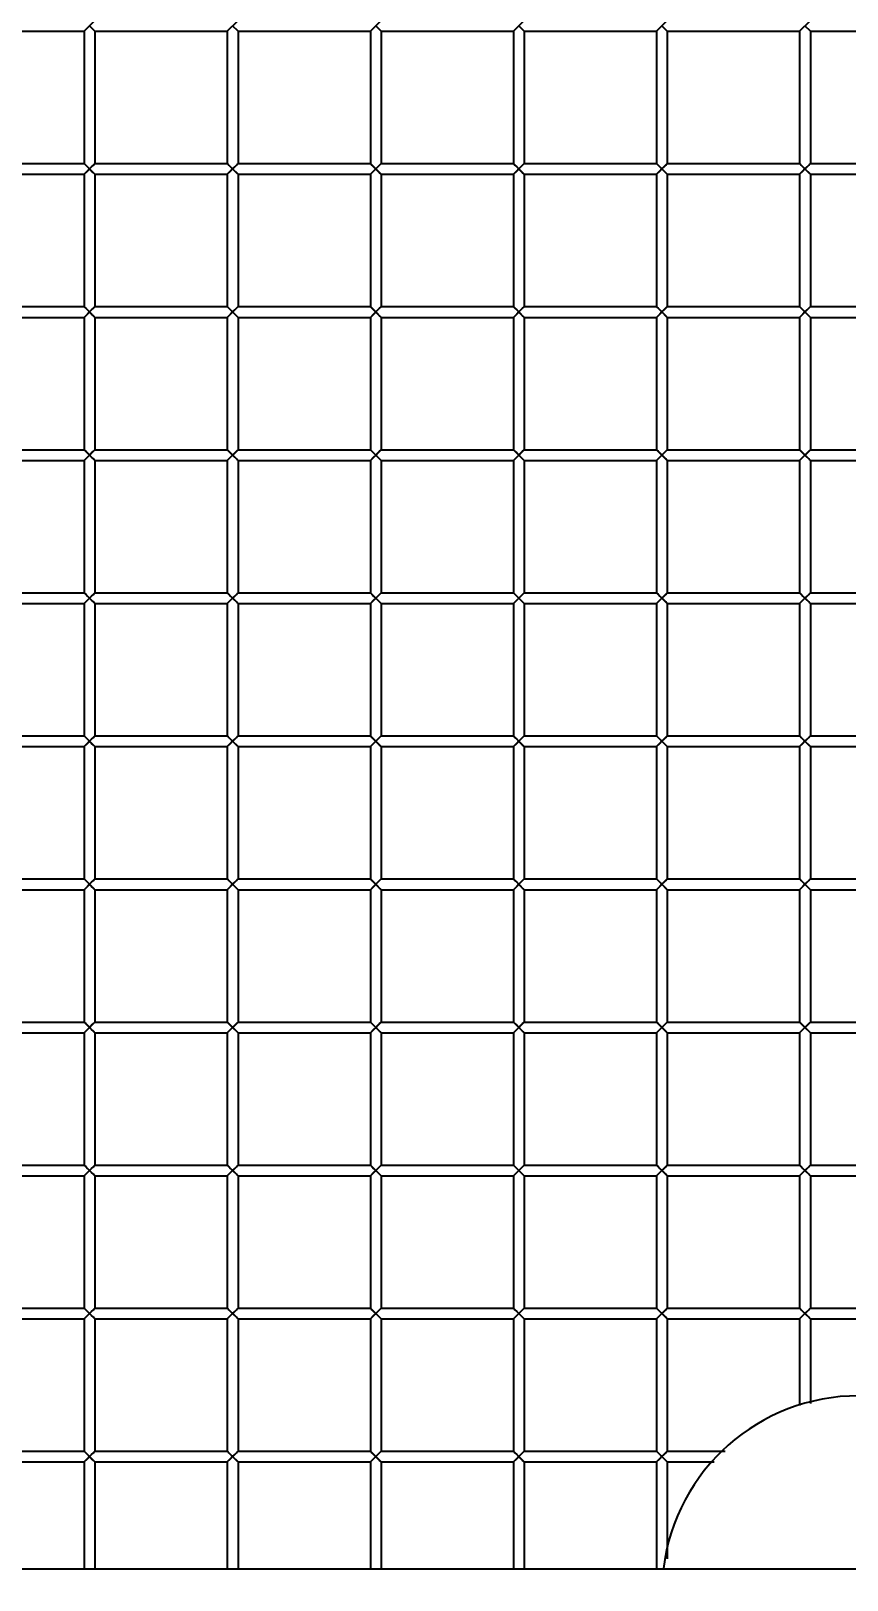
# Model space of a CAD drawing. Header units: millimetres. Extents: x 32496 to 166256, y 3504 to 23939.
# Drawn here: x 145431.8 to 145660, y 12488.8 to 12921.9 of the extents above; entities that cross this region are included whole.
import ezdxf

# ---------------------------------------------------------------- set-up
doc = ezdxf.new("R2010")
doc.units = ezdxf.units.MM
doc.layers.get('0').update_dxf_attribs({"lineweight": 35})
doc.layers.add('THICK', color=7, linetype='Continuous', lineweight=0)
doc.styles.add('TH_GBDIM', font='仿宋_GB2312.ttf', dxfattribs={"width": 0.8})
doc.dimstyles.new('TH_GBDIM', dxfattribs={"dimscale": 42, "dimtxt": 3, "dimasz": 3, "dimexe": 1.2, "dimexo": 0, "dimgap": 1, "dimtad": 1, "dimdec": 1, "dimdsep": 46, "dimtxsty": 'TH_GBDIM', "dimcen": 2.5, "dimdle": 252, "dimclrd": 4, "dimclre": 4, "dimclrt": 3, "dimadec": 0, "dimazin": 2, "dimtfac": 0.714286, "dimtdec": 1, "dimtmove": 0, "dimatfit": 3, "dimfxl": 1, "dimtolj": 1, "dimarcsym": 0})

# ---------------------------------------------------------------- blocks, each defined once
blk = doc.blocks.new('8-1250')
at = {"linetype": 'Continuous'}
for p, q in [((-3149.63, -33984.79), (-3146.63, -33981.79)), ((-3109.63, -33984.79), (-3106.63, -33981.79)), ((-3069.63, -33984.79), (-3066.63, -33981.79)), ((-3029.63, -33984.79), (-3026.63, -33981.79)), ((-2989.63, -33984.79), (-2986.63, -33981.79)), ((-2949.63, -33984.79), (-2946.63, -33981.79)), ((-3186.63, -33984.79), (-3149.63, -33984.79)), ((-3149.63, -33984.79), (-3149.63, -34021.79)), ((-3146.63, -33984.79), (-3148.13, -33983.29)), ((-3146.63, -33984.79), (-3146.63, -34021.79)), ((-3146.63, -33984.79), (-3109.63, -33984.79)), ((-3109.63, -33984.79), (-3109.63, -34021.79)), ((-3106.63, -33984.79), (-3108.13, -33983.29)), ((-3106.63, -33984.79), (-3106.63, -34021.79)), ((-3106.63, -33984.79), (-3069.63, -33984.79)), ((-3069.63, -33984.79), (-3069.63, -34021.79)), ((-3066.63, -33984.79), (-3068.13, -33983.29)), ((-3066.63, -33984.79), (-3066.63, -34021.79)), ((-3066.63, -33984.79), (-3029.63, -33984.79)), ((-3029.63, -33984.79), (-3029.63, -34021.79)), ((-3026.63, -33984.79), (-3028.13, -33983.29)), ((-3026.63, -33984.79), (-3026.63, -34021.79)), ((-3026.63, -33984.79), (-2989.63, -33984.79)), ((-2989.63, -33984.79), (-2989.63, -34021.79)), ((-2986.63, -33984.79), (-2988.13, -33983.29)), ((-2986.63, -33984.79), (-2986.63, -34021.79)), ((-2986.63, -33984.79), (-2949.63, -33984.79)), ((-2949.63, -33984.79), (-2949.63, -34021.79)), ((-2946.63, -33984.79), (-2948.13, -33983.29)), ((-2946.63, -33984.79), (-2946.63, -34021.79)), ((-2946.63, -33984.79), (-2909.63, -33984.79)), ((-3186.63, -34021.79), (-3149.63, -34021.79)), ((-3186.63, -34024.79), (-3149.63, -34024.79)), ((-3149.63, -34021.79), (-3148.13, -34023.29)), ((-3149.63, -34024.79), (-3146.63, -34021.79)), ((-3149.63, -34024.79), (-3149.63, -34061.79)), ((-3146.63, -34024.79), (-3148.13, -34023.29)), ((-3146.63, -34021.79), (-3109.63, -34021.79)), ((-3146.63, -34024.79), (-3146.63, -34061.79)), ((-3146.63, -34024.79), (-3109.63, -34024.79)), ((-3109.63, -34021.79), (-3108.13, -34023.29)), ((-3109.63, -34024.79), (-3106.63, -34021.79)), ((-3109.63, -34024.79), (-3109.63, -34061.79)), ((-3106.63, -34024.79), (-3108.13, -34023.29)), ((-3106.63, -34021.79), (-3069.63, -34021.79)), ((-3106.63, -34024.79), (-3106.63, -34061.79)), ((-3106.63, -34024.79), (-3069.63, -34024.79)), ((-3069.63, -34021.79), (-3068.13, -34023.29)), ((-3069.63, -34024.79), (-3066.63, -34021.79)), ((-3069.63, -34024.79), (-3069.63, -34061.79)), ((-3066.63, -34024.79), (-3068.13, -34023.29)), ((-3066.63, -34021.79), (-3029.63, -34021.79)), ((-3066.63, -34024.79), (-3066.63, -34061.79)), ((-3066.63, -34024.79), (-3029.63, -34024.79)), ((-3029.63, -34021.79), (-3028.13, -34023.29)), ((-3029.63, -34024.79), (-3026.63, -34021.79)), ((-3029.63, -34024.79), (-3029.63, -34061.79)), ((-3026.63, -34024.79), (-3028.13, -34023.29)), ((-3026.63, -34021.79), (-2989.63, -34021.79)), ((-3026.63, -34024.79), (-3026.63, -34061.79)), ((-3026.63, -34024.79), (-2989.63, -34024.79)), ((-2989.63, -34021.79), (-2988.13, -34023.29)), ((-2989.63, -34024.79), (-2986.63, -34021.79)), ((-2989.63, -34024.79), (-2989.63, -34061.79)), ((-2986.63, -34024.79), (-2988.13, -34023.29)), ((-2986.63, -34021.79), (-2949.63, -34021.79)), ((-2986.63, -34024.79), (-2986.63, -34061.79)), ((-2986.63, -34024.79), (-2949.63, -34024.79)), ((-2949.63, -34021.79), (-2948.13, -34023.29)), ((-2949.63, -34024.79), (-2946.63, -34021.79)), ((-2949.63, -34024.79), (-2949.63, -34061.79)), ((-2946.63, -34024.79), (-2948.13, -34023.29)), ((-2946.63, -34021.79), (-2909.63, -34021.79)), ((-2946.63, -34024.79), (-2946.63, -34061.79)), ((-2946.63, -34024.79), (-2909.63, -34024.79)), ((-3186.63, -34061.79), (-3149.63, -34061.79)), ((-3149.63, -34061.79), (-3148.13, -34063.29)), ((-3149.63, -34064.79), (-3146.63, -34061.79)), ((-3146.63, -34064.79), (-3148.13, -34063.29)), ((-3146.63, -34061.79), (-3109.63, -34061.79)), ((-3109.63, -34061.79), (-3108.13, -34063.29)), ((-3109.63, -34064.79), (-3106.63, -34061.79)), ((-3106.63, -34064.79), (-3108.13, -34063.29)), ((-3106.63, -34061.79), (-3069.63, -34061.79)), ((-3069.63, -34061.79), (-3068.13, -34063.29)), ((-3069.63, -34064.79), (-3066.63, -34061.79)), ((-3066.63, -34064.79), (-3068.13, -34063.29)), ((-3066.63, -34061.79), (-3029.63, -34061.79)), ((-3029.63, -34061.79), (-3028.13, -34063.29)), ((-3029.63, -34064.79), (-3026.63, -34061.79)), ((-3026.63, -34064.79), (-3028.13, -34063.29)), ((-3026.63, -34061.79), (-2989.63, -34061.79)), ((-2989.63, -34061.79), (-2988.13, -34063.29)), ((-2989.63, -34064.79), (-2986.63, -34061.79)), ((-2986.63, -34064.79), (-2988.13, -34063.29)), ((-2986.63, -34061.79), (-2949.63, -34061.79)), ((-2949.63, -34061.79), (-2948.13, -34063.29)), ((-2949.63, -34064.79), (-2946.63, -34061.79)), ((-2946.63, -34064.79), (-2948.13, -34063.29)), ((-2946.63, -34061.79), (-2909.63, -34061.79)), ((-3186.63, -34064.79), (-3149.63, -34064.79)), ((-3149.63, -34064.79), (-3149.63, -34101.79)), ((-3146.63, -34064.79), (-3146.63, -34101.79)), ((-3146.63, -34064.79), (-3109.63, -34064.79)), ((-3109.63, -34064.79), (-3109.63, -34101.79)), ((-3106.63, -34064.79), (-3106.63, -34101.79)), ((-3106.63, -34064.79), (-3069.63, -34064.79)), ((-3069.63, -34064.79), (-3069.63, -34101.79)), ((-3066.63, -34064.79), (-3066.63, -34101.79)), ((-3066.63, -34064.79), (-3029.63, -34064.79)), ((-3029.63, -34064.79), (-3029.63, -34101.79)), ((-3026.63, -34064.79), (-3026.63, -34101.79)), ((-3026.63, -34064.79), (-2989.63, -34064.79)), ((-2989.63, -34064.79), (-2989.63, -34101.79)), ((-2986.63, -34064.79), (-2986.63, -34101.79)), ((-2986.63, -34064.79), (-2949.63, -34064.79)), ((-2949.63, -34064.79), (-2949.63, -34101.79)), ((-2946.63, -34064.79), (-2946.63, -34101.79)), ((-2946.63, -34064.79), (-2909.63, -34064.79)), ((-3186.63, -34101.79), (-3149.63, -34101.79)), ((-3149.63, -34101.79), (-3148.13, -34103.29)), ((-3149.63, -34104.79), (-3146.63, -34101.79)), ((-3146.63, -34104.79), (-3148.13, -34103.29)), ((-3146.63, -34101.79), (-3109.63, -34101.79)), ((-3109.63, -34101.79), (-3108.13, -34103.29)), ((-3109.63, -34104.79), (-3106.63, -34101.79)), ((-3106.63, -34104.79), (-3108.13, -34103.29)), ((-3106.63, -34101.79), (-3069.63, -34101.79)), ((-3069.63, -34101.79), (-3068.13, -34103.29)), ((-3069.63, -34104.79), (-3066.63, -34101.79)), ((-3066.63, -34104.79), (-3068.13, -34103.29)), ((-3066.63, -34101.79), (-3029.63, -34101.79)), ((-3029.63, -34101.79), (-3028.13, -34103.29)), ((-3029.63, -34104.79), (-3026.63, -34101.79)), ((-3026.63, -34104.79), (-3028.13, -34103.29)), ((-3026.63, -34101.79), (-2989.63, -34101.79)), ((-2989.63, -34101.79), (-2988.13, -34103.29)), ((-2989.63, -34104.79), (-2986.63, -34101.79)), ((-2986.63, -34104.79), (-2988.13, -34103.29)), ((-2986.63, -34101.79), (-2949.63, -34101.79)), ((-2949.63, -34101.79), (-2948.13, -34103.29)), ((-2949.63, -34104.79), (-2946.63, -34101.79)), ((-2946.63, -34104.79), (-2948.13, -34103.29)), ((-2946.63, -34101.79), (-2909.63, -34101.79)), ((-3186.63, -34104.79), (-3149.63, -34104.79)), ((-3149.63, -34104.79), (-3149.63, -34141.79)), ((-3146.63, -34104.79), (-3146.63, -34141.79)), ((-3146.63, -34104.79), (-3109.63, -34104.79)), ((-3109.63, -34104.79), (-3109.63, -34141.79)), ((-3106.63, -34104.79), (-3106.63, -34141.79)), ((-3106.63, -34104.79), (-3069.63, -34104.79)), ((-3069.63, -34104.79), (-3069.63, -34141.79)), ((-3066.63, -34104.79), (-3066.63, -34141.79)), ((-3066.63, -34104.79), (-3029.63, -34104.79)), ((-3029.63, -34104.79), (-3029.63, -34141.79)), ((-3026.63, -34104.79), (-3026.63, -34141.79)), ((-3026.63, -34104.79), (-2989.63, -34104.79)), ((-2989.63, -34104.79), (-2989.63, -34141.79)), ((-2986.63, -34104.79), (-2986.63, -34141.79)), ((-2986.63, -34104.79), (-2949.63, -34104.79)), ((-2949.63, -34104.79), (-2949.63, -34141.79)), ((-2946.63, -34104.79), (-2946.63, -34141.79)), ((-2946.63, -34104.79), (-2909.63, -34104.79)), ((-3186.63, -34141.79), (-3149.63, -34141.79)), ((-3149.63, -34141.79), (-3148.13, -34143.29)), ((-3149.63, -34144.79), (-3146.63, -34141.79)), ((-3146.63, -34141.79), (-3109.63, -34141.79)), ((-3109.63, -34141.79), (-3108.13, -34143.29)), ((-3109.63, -34144.79), (-3106.63, -34141.79)), ((-3106.63, -34141.79), (-3069.63, -34141.79)), ((-3069.63, -34141.79), (-3068.13, -34143.29)), ((-3069.63, -34144.79), (-3066.63, -34141.79)), ((-3066.63, -34141.79), (-3029.63, -34141.79)), ((-3029.63, -34141.79), (-3028.13, -34143.29)), ((-3029.63, -34144.79), (-3026.63, -34141.79)), ((-3026.63, -34141.79), (-2989.63, -34141.79)), ((-2989.63, -34141.79), (-2988.13, -34143.29)), ((-2989.63, -34144.79), (-2986.63, -34141.79)), ((-2986.63, -34141.79), (-2949.63, -34141.79)), ((-2949.63, -34141.79), (-2948.13, -34143.29)), ((-2949.63, -34144.79), (-2946.63, -34141.79)), ((-2946.63, -34141.79), (-2909.63, -34141.79)), ((-3186.63, -34144.79), (-3149.63, -34144.79)), ((-3149.63, -34144.79), (-3149.63, -34181.79)), ((-3146.63, -34144.79), (-3148.13, -34143.29)), ((-3146.63, -34144.79), (-3146.63, -34181.79)), ((-3146.63, -34144.79), (-3109.63, -34144.79)), ((-3109.63, -34144.79), (-3109.63, -34181.79)), ((-3106.63, -34144.79), (-3108.13, -34143.29)), ((-3106.63, -34144.79), (-3106.63, -34181.79)), ((-3106.63, -34144.79), (-3069.63, -34144.79)), ((-3069.63, -34144.79), (-3069.63, -34181.79)), ((-3066.63, -34144.79), (-3068.13, -34143.29)), ((-3066.63, -34144.79), (-3066.63, -34181.79)), ((-3066.63, -34144.79), (-3029.63, -34144.79)), ((-3029.63, -34144.79), (-3029.63, -34181.79)), ((-3026.63, -34144.79), (-3028.13, -34143.29)), ((-3026.63, -34144.79), (-3026.63, -34181.79)), ((-3026.63, -34144.79), (-2989.63, -34144.79)), ((-2989.63, -34144.79), (-2989.63, -34181.79)), ((-2986.63, -34144.79), (-2988.13, -34143.29)), ((-2986.63, -34144.79), (-2986.63, -34181.79)), ((-2986.63, -34144.79), (-2949.63, -34144.79)), ((-2949.63, -34144.79), (-2949.63, -34181.79)), ((-2946.63, -34144.79), (-2948.13, -34143.29)), ((-2946.63, -34144.79), (-2946.63, -34181.79)), ((-2946.63, -34144.79), (-2909.63, -34144.79)), ((-3186.63, -34181.79), (-3149.63, -34181.79)), ((-3186.63, -34184.79), (-3149.63, -34184.79)), ((-3149.63, -34181.79), (-3148.13, -34183.29)), ((-3149.63, -34184.79), (-3146.63, -34181.79)), ((-3149.63, -34184.79), (-3149.63, -34221.79)), ((-3146.63, -34184.79), (-3148.13, -34183.29)), ((-3146.63, -34181.79), (-3109.63, -34181.79)), ((-3146.63, -34184.79), (-3146.63, -34221.79)), ((-3146.63, -34184.79), (-3109.63, -34184.79)), ((-3109.63, -34181.79), (-3108.13, -34183.29)), ((-3109.63, -34184.79), (-3106.63, -34181.79)), ((-3109.63, -34184.79), (-3109.63, -34221.79)), ((-3106.63, -34184.79), (-3108.13, -34183.29)), ((-3106.63, -34181.79), (-3069.63, -34181.79)), ((-3106.63, -34184.79), (-3106.63, -34221.79)), ((-3106.63, -34184.79), (-3069.63, -34184.79)), ((-3069.63, -34181.79), (-3068.13, -34183.29)), ((-3069.63, -34184.79), (-3066.63, -34181.79)), ((-3069.63, -34184.79), (-3069.63, -34221.79)), ((-3066.63, -34184.79), (-3068.13, -34183.29)), ((-3066.63, -34181.79), (-3029.63, -34181.79)), ((-3066.63, -34184.79), (-3066.63, -34221.79)), ((-3066.63, -34184.79), (-3029.63, -34184.79)), ((-3029.63, -34181.79), (-3028.13, -34183.29)), ((-3029.63, -34184.79), (-3026.63, -34181.79)), ((-3029.63, -34184.79), (-3029.63, -34221.79)), ((-3026.63, -34184.79), (-3028.13, -34183.29)), ((-3026.63, -34181.79), (-2989.63, -34181.79)), ((-3026.63, -34184.79), (-3026.63, -34221.79)), ((-3026.63, -34184.79), (-2989.63, -34184.79)), ((-2989.63, -34181.79), (-2988.13, -34183.29)), ((-2989.63, -34184.79), (-2986.63, -34181.79)), ((-2989.63, -34184.79), (-2989.63, -34221.79)), ((-2986.63, -34184.79), (-2988.13, -34183.29)), ((-2986.63, -34181.79), (-2949.63, -34181.79)), ((-2986.63, -34184.79), (-2986.63, -34221.79)), ((-2986.63, -34184.79), (-2949.63, -34184.79)), ((-2949.63, -34181.79), (-2948.13, -34183.29)), ((-2949.63, -34184.79), (-2946.63, -34181.79)), ((-2949.63, -34184.79), (-2949.63, -34221.79)), ((-2946.63, -34184.79), (-2948.13, -34183.29)), ((-2946.63, -34181.79), (-2909.63, -34181.79)), ((-2946.63, -34184.79), (-2946.63, -34221.79)), ((-2946.63, -34184.79), (-2909.63, -34184.79)), ((-3186.63, -34221.79), (-3149.63, -34221.79)), ((-3149.63, -34221.79), (-3148.13, -34223.29)), ((-3149.63, -34224.79), (-3146.63, -34221.79)), ((-3146.63, -34224.79), (-3148.13, -34223.29)), ((-3146.63, -34221.79), (-3109.63, -34221.79)), ((-3109.63, -34221.79), (-3108.13, -34223.29)), ((-3109.63, -34224.79), (-3106.63, -34221.79)), ((-3106.63, -34224.79), (-3108.13, -34223.29)), ((-3106.63, -34221.79), (-3069.63, -34221.79)), ((-3069.63, -34221.79), (-3068.13, -34223.29)), ((-3069.63, -34224.79), (-3066.63, -34221.79)), ((-3066.63, -34224.79), (-3068.13, -34223.29)), ((-3066.63, -34221.79), (-3029.63, -34221.79)), ((-3029.63, -34221.79), (-3028.13, -34223.29)), ((-3029.63, -34224.79), (-3026.63, -34221.79)), ((-3026.63, -34224.79), (-3028.13, -34223.29)), ((-3026.63, -34221.79), (-2989.63, -34221.79)), ((-2989.63, -34221.79), (-2988.13, -34223.29)), ((-2989.63, -34224.79), (-2986.63, -34221.79)), ((-2986.63, -34224.79), (-2988.13, -34223.29)), ((-2986.63, -34221.79), (-2949.63, -34221.79)), ((-2949.63, -34221.79), (-2948.13, -34223.29)), ((-2949.63, -34224.79), (-2946.63, -34221.79)), ((-2946.63, -34224.79), (-2948.13, -34223.29)), ((-2946.63, -34221.79), (-2909.63, -34221.79)), ((-3186.63, -34224.79), (-3149.63, -34224.79)), ((-3149.63, -34224.79), (-3149.63, -34261.79)), ((-3146.63, -34224.79), (-3146.63, -34261.79)), ((-3146.63, -34224.79), (-3109.63, -34224.79)), ((-3109.63, -34224.79), (-3109.63, -34261.79)), ((-3106.63, -34224.79), (-3106.63, -34261.79)), ((-3106.63, -34224.79), (-3069.63, -34224.79)), ((-3069.63, -34224.79), (-3069.63, -34261.79)), ((-3066.63, -34224.79), (-3066.63, -34261.79)), ((-3066.63, -34224.79), (-3029.63, -34224.79)), ((-3029.63, -34224.79), (-3029.63, -34261.79)), ((-3026.63, -34224.79), (-3026.63, -34261.79)), ((-3026.63, -34224.79), (-2989.63, -34224.79)), ((-2989.63, -34224.79), (-2989.63, -34261.79)), ((-2986.63, -34224.79), (-2986.63, -34261.79)), ((-2986.63, -34224.79), (-2949.63, -34224.79)), ((-2949.63, -34224.79), (-2949.63, -34261.79)), ((-2946.63, -34224.79), (-2946.63, -34261.79)), ((-2946.63, -34224.79), (-2909.63, -34224.79)), ((-3186.63, -34261.79), (-3149.63, -34261.79)), ((-3149.63, -34261.79), (-3148.13, -34263.29)), ((-3149.63, -34264.79), (-3146.63, -34261.79)), ((-3146.63, -34264.79), (-3148.13, -34263.29)), ((-3146.63, -34261.79), (-3109.63, -34261.79)), ((-3109.63, -34261.79), (-3108.13, -34263.29)), ((-3109.63, -34264.79), (-3106.63, -34261.79)), ((-3106.63, -34264.79), (-3108.13, -34263.29)), ((-3106.63, -34261.79), (-3069.63, -34261.79)), ((-3069.63, -34261.79), (-3068.13, -34263.29)), ((-3069.63, -34264.79), (-3066.63, -34261.79)), ((-3066.63, -34264.79), (-3068.13, -34263.29)), ((-3066.63, -34261.79), (-3029.63, -34261.79)), ((-3029.63, -34261.79), (-3028.13, -34263.29)), ((-3029.63, -34264.79), (-3026.63, -34261.79)), ((-3026.63, -34264.79), (-3028.13, -34263.29)), ((-3026.63, -34261.79), (-2989.63, -34261.79)), ((-2989.63, -34261.79), (-2988.13, -34263.29)), ((-2989.63, -34264.79), (-2986.63, -34261.79)), ((-2986.63, -34264.79), (-2988.13, -34263.29)), ((-2986.63, -34261.79), (-2949.63, -34261.79)), ((-2949.63, -34261.79), (-2948.13, -34263.29)), ((-2949.63, -34264.79), (-2946.63, -34261.79)), ((-2946.63, -34264.79), (-2948.13, -34263.29)), ((-2946.63, -34261.79), (-2909.63, -34261.79)), ((-3186.63, -34264.79), (-3149.63, -34264.79)), ((-3149.63, -34264.79), (-3149.63, -34301.79)), ((-3146.63, -34264.79), (-3146.63, -34301.79)), ((-3146.63, -34264.79), (-3109.63, -34264.79)), ((-3109.63, -34264.79), (-3109.63, -34301.79)), ((-3106.63, -34264.79), (-3106.63, -34301.79)), ((-3106.63, -34264.79), (-3069.63, -34264.79)), ((-3069.63, -34264.79), (-3069.63, -34301.79)), ((-3066.63, -34264.79), (-3066.63, -34301.79)), ((-3066.63, -34264.79), (-3029.63, -34264.79)), ((-3029.63, -34264.79), (-3029.63, -34301.79)), ((-3026.63, -34264.79), (-3026.63, -34301.79)), ((-3026.63, -34264.79), (-2989.63, -34264.79)), ((-2989.63, -34264.79), (-2989.63, -34301.79)), ((-2986.63, -34264.79), (-2986.63, -34301.79)), ((-2986.63, -34264.79), (-2949.63, -34264.79)), ((-2949.63, -34264.79), (-2949.63, -34301.79)), ((-2946.63, -34264.79), (-2946.63, -34301.79)), ((-2946.63, -34264.79), (-2909.63, -34264.79)), ((-3186.63, -34301.79), (-3149.63, -34301.79)), ((-3149.63, -34301.79), (-3148.13, -34303.29)), ((-3149.63, -34304.79), (-3146.63, -34301.79)), ((-3146.63, -34301.79), (-3109.63, -34301.79)), ((-3109.63, -34301.79), (-3108.13, -34303.29)), ((-3109.63, -34304.79), (-3106.63, -34301.79)), ((-3106.63, -34301.79), (-3069.63, -34301.79)), ((-3069.63, -34301.79), (-3068.13, -34303.29)), ((-3069.63, -34304.79), (-3066.63, -34301.79)), ((-3066.63, -34301.79), (-3029.63, -34301.79)), ((-3029.63, -34301.79), (-3028.13, -34303.29)), ((-3029.63, -34304.79), (-3026.63, -34301.79)), ((-3026.63, -34301.79), (-2989.63, -34301.79)), ((-2989.63, -34301.79), (-2988.13, -34303.29)), ((-2989.63, -34304.79), (-2986.63, -34301.79)), ((-2986.63, -34301.79), (-2949.63, -34301.79)), ((-2949.63, -34301.79), (-2948.13, -34303.29)), ((-2949.63, -34304.79), (-2946.63, -34301.79)), ((-2946.63, -34301.79), (-2909.63, -34301.79)), ((-3186.63, -34304.79), (-3149.63, -34304.79)), ((-3149.63, -34304.79), (-3149.63, -34341.79)), ((-3146.63, -34304.79), (-3148.13, -34303.29)), ((-3146.63, -34304.79), (-3146.63, -34341.79)), ((-3146.63, -34304.79), (-3109.63, -34304.79)), ((-3109.63, -34304.79), (-3109.63, -34341.79)), ((-3106.63, -34304.79), (-3108.13, -34303.29)), ((-3106.63, -34304.79), (-3106.63, -34341.79)), ((-3106.63, -34304.79), (-3069.63, -34304.79)), ((-3069.63, -34304.79), (-3069.63, -34341.79)), ((-3066.63, -34304.79), (-3068.13, -34303.29)), ((-3066.63, -34304.79), (-3066.63, -34341.79)), ((-3066.63, -34304.79), (-3029.63, -34304.79)), ((-3029.63, -34304.79), (-3029.63, -34341.79)), ((-3026.63, -34304.79), (-3028.13, -34303.29)), ((-3026.63, -34304.79), (-3026.63, -34341.79)), ((-3026.63, -34304.79), (-2989.63, -34304.79)), ((-2989.63, -34304.79), (-2989.63, -34341.79)), ((-2986.63, -34304.79), (-2988.13, -34303.29)), ((-2986.63, -34304.79), (-2986.63, -34341.79)), ((-2986.63, -34304.79), (-2949.63, -34304.79)), ((-2949.63, -34304.79), (-2949.63, -34341.79)), ((-2946.63, -34304.79), (-2948.13, -34303.29)), ((-2946.63, -34304.79), (-2946.63, -34341.79)), ((-2946.63, -34304.79), (-2909.63, -34304.79)), ((-3186.63, -34341.79), (-3149.63, -34341.79)), ((-3186.63, -34344.79), (-3149.63, -34344.79)), ((-3149.63, -34341.79), (-3148.13, -34343.29)), ((-3149.63, -34344.79), (-3146.63, -34341.79)), ((-3149.63, -34344.79), (-3149.63, -34381.79)), ((-3146.63, -34344.79), (-3148.13, -34343.29)), ((-3146.63, -34341.79), (-3109.63, -34341.79)), ((-3146.63, -34344.79), (-3146.63, -34381.79)), ((-3146.63, -34344.79), (-3109.63, -34344.79)), ((-3109.63, -34341.79), (-3108.13, -34343.29)), ((-3109.63, -34344.79), (-3106.63, -34341.79)), ((-3109.63, -34344.79), (-3109.63, -34381.79)), ((-3106.63, -34344.79), (-3108.13, -34343.29)), ((-3106.63, -34341.79), (-3069.63, -34341.79)), ((-3106.63, -34344.79), (-3106.63, -34381.79)), ((-3106.63, -34344.79), (-3069.63, -34344.79)), ((-3069.63, -34341.79), (-3068.13, -34343.29)), ((-3069.63, -34344.79), (-3066.63, -34341.79)), ((-3069.63, -34344.79), (-3069.63, -34381.79)), ((-3066.63, -34344.79), (-3068.13, -34343.29)), ((-3066.63, -34341.79), (-3029.63, -34341.79)), ((-3066.63, -34344.79), (-3066.63, -34381.79)), ((-3066.63, -34344.79), (-3029.63, -34344.79)), ((-3029.63, -34341.79), (-3028.13, -34343.29)), ((-3029.63, -34344.79), (-3026.63, -34341.79)), ((-3029.63, -34344.79), (-3029.63, -34381.79)), ((-3026.63, -34344.79), (-3028.13, -34343.29)), ((-3026.63, -34341.79), (-2989.63, -34341.79)), ((-3026.63, -34344.79), (-3026.63, -34381.79)), ((-3026.63, -34344.79), (-2989.63, -34344.79)), ((-2989.63, -34341.79), (-2988.13, -34343.29)), ((-2989.63, -34344.79), (-2986.63, -34341.79)), ((-2989.63, -34344.79), (-2989.63, -34381.79)), ((-2986.63, -34344.79), (-2988.13, -34343.29)), ((-2986.63, -34341.79), (-2949.63, -34341.79)), ((-2986.63, -34344.79), (-2986.63, -34381.79)), ((-2986.63, -34344.79), (-2949.63, -34344.79)), ((-2949.63, -34341.79), (-2948.13, -34343.29)), ((-2949.63, -34344.79), (-2946.63, -34341.79)), ((-2949.63, -34344.79), (-2949.63, -34368.96)), ((-2946.63, -34344.79), (-2948.13, -34343.29)), ((-2946.63, -34341.79), (-2909.63, -34341.79)), ((-2946.63, -34344.79), (-2946.63, -34368.46)), ((-2946.63, -34344.79), (-2909.63, -34344.79)), ((-3186.63, -34381.79), (-3149.63, -34381.79)), ((-3186.63, -34384.79), (-3149.63, -34384.79)), ((-3149.63, -34381.79), (-3148.13, -34383.29)), ((-3149.63, -34384.79), (-3146.63, -34381.79)), ((-3149.63, -34384.79), (-3149.63, -34414.79)), ((-3146.63, -34384.79), (-3148.13, -34383.29)), ((-3146.63, -34381.79), (-3109.63, -34381.79)), ((-3146.63, -34384.79), (-3146.63, -34414.79)), ((-3146.63, -34384.79), (-3109.63, -34384.79)), ((-3109.63, -34381.79), (-3108.13, -34383.29)), ((-3109.63, -34384.79), (-3106.63, -34381.79)), ((-3109.63, -34384.79), (-3109.63, -34414.79)), ((-3106.63, -34384.79), (-3108.13, -34383.29)), ((-3106.63, -34381.79), (-3069.63, -34381.79)), ((-3106.63, -34384.79), (-3106.63, -34414.79)), ((-3106.63, -34384.79), (-3069.63, -34384.79)), ((-3069.63, -34381.79), (-3068.13, -34383.29)), ((-3069.63, -34384.79), (-3066.63, -34381.79)), ((-3069.63, -34384.79), (-3069.63, -34414.79)), ((-3066.63, -34384.79), (-3068.13, -34383.29)), ((-3066.63, -34381.79), (-3029.63, -34381.79)), ((-3066.63, -34384.79), (-3066.63, -34414.79)), ((-3066.63, -34384.79), (-3029.63, -34384.79)), ((-3029.63, -34381.79), (-3028.13, -34383.29)), ((-3029.63, -34384.79), (-3026.63, -34381.79)), ((-3029.63, -34384.79), (-3029.63, -34414.79)), ((-3026.63, -34384.79), (-3028.13, -34383.29)), ((-3026.63, -34381.79), (-2989.63, -34381.79)), ((-3026.63, -34384.79), (-3026.63, -34414.79)), ((-3026.63, -34384.79), (-2989.63, -34384.79)), ((-2989.63, -34381.79), (-2988.13, -34383.29)), ((-2989.63, -34384.79), (-2986.63, -34381.79)), ((-2989.63, -34384.79), (-2989.63, -34414.79)), ((-2986.63, -34384.79), (-2988.13, -34383.29)), ((-2986.63, -34381.79), (-2970.48, -34381.79)), ((-2986.63, -34384.79), (-2986.63, -34411.89)), ((-2986.63, -34384.79), (-2973.48, -34384.79)), ((-2665.63, -34414.79), (-3291.63, -34414.79))]:
    blk.add_line(p, q, dxfattribs=at)
for points in [[(-3149.51, -34021.9), (-3149.2, -34022.22), (-3148.71, -34022.71), (-3147.54, -34023.88)], [(-3148.13, -34023.29), (-3148.72, -34023.88), (-3149.19, -34024.35)], [(-3148.13, -34023.29), (-3147.54, -34022.7), (-3147.07, -34022.23), (-3146.74, -34021.9)], [(-3146.74, -34024.67), (-3147.07, -34024.35), (-3147.54, -34023.88)], [(-3109.51, -34021.9), (-3109.2, -34022.22), (-3108.71, -34022.71), (-3107.54, -34023.88)], [(-3108.13, -34023.29), (-3108.72, -34023.88), (-3109.19, -34024.35)], [(-3108.13, -34023.29), (-3107.54, -34022.7), (-3107.07, -34022.23), (-3106.74, -34021.9)], [(-3106.74, -34024.67), (-3107.07, -34024.35), (-3107.54, -34023.88)], [(-3069.51, -34021.9), (-3069.2, -34022.22), (-3068.71, -34022.71), (-3067.54, -34023.88)], [(-3068.13, -34023.29), (-3068.72, -34023.88), (-3069.19, -34024.35)], [(-3068.13, -34023.29), (-3067.54, -34022.7), (-3067.07, -34022.23), (-3066.74, -34021.9)], [(-3066.74, -34024.67), (-3067.07, -34024.35), (-3067.54, -34023.88)], [(-3029.51, -34021.9), (-3029.2, -34022.22), (-3028.71, -34022.71), (-3027.54, -34023.88)], [(-3028.13, -34023.29), (-3028.72, -34023.88), (-3029.19, -34024.35)], [(-3028.13, -34023.29), (-3027.54, -34022.7), (-3027.07, -34022.23), (-3026.74, -34021.9)], [(-3026.74, -34024.67), (-3027.07, -34024.35), (-3027.54, -34023.88)], [(-2989.51, -34021.9), (-2989.2, -34022.22), (-2988.71, -34022.71), (-2987.54, -34023.88)], [(-2988.13, -34023.29), (-2988.72, -34023.88), (-2989.19, -34024.35)], [(-2988.13, -34023.29), (-2987.54, -34022.7), (-2987.07, -34022.23), (-2986.74, -34021.9)], [(-2986.74, -34024.67), (-2987.07, -34024.35), (-2987.54, -34023.88)], [(-2949.51, -34021.9), (-2949.2, -34022.22), (-2948.71, -34022.71), (-2947.54, -34023.88)], [(-2948.13, -34023.29), (-2948.72, -34023.88), (-2949.19, -34024.35)], [(-2948.13, -34023.29), (-2947.54, -34022.7), (-2947.07, -34022.23), (-2946.74, -34021.9)], [(-2946.74, -34024.67), (-2947.07, -34024.35), (-2947.54, -34023.88)], [(-3149.51, -34061.9), (-3149.2, -34062.22), (-3148.71, -34062.71), (-3147.54, -34063.88)], [(-3148.13, -34063.29), (-3148.72, -34063.88), (-3149.19, -34064.35)], [(-3148.13, -34063.29), (-3147.54, -34062.7), (-3147.07, -34062.23), (-3146.74, -34061.9)], [(-3146.74, -34064.67), (-3147.07, -34064.35), (-3147.54, -34063.88)], [(-3109.51, -34061.9), (-3109.2, -34062.22), (-3108.71, -34062.71), (-3107.54, -34063.88)], [(-3108.13, -34063.29), (-3108.72, -34063.88), (-3109.19, -34064.35)], [(-3108.13, -34063.29), (-3107.54, -34062.7), (-3107.07, -34062.23), (-3106.74, -34061.9)], [(-3106.74, -34064.67), (-3107.07, -34064.35), (-3107.54, -34063.88)], [(-3069.51, -34061.9), (-3069.2, -34062.22), (-3068.71, -34062.71), (-3067.54, -34063.88)], [(-3068.13, -34063.29), (-3068.72, -34063.88), (-3069.19, -34064.35)], [(-3068.13, -34063.29), (-3067.54, -34062.7), (-3067.07, -34062.23), (-3066.74, -34061.9)], [(-3066.74, -34064.67), (-3067.07, -34064.35), (-3067.54, -34063.88)], [(-3029.51, -34061.9), (-3029.2, -34062.22), (-3028.71, -34062.71), (-3027.54, -34063.88)], [(-3028.13, -34063.29), (-3028.72, -34063.88), (-3029.19, -34064.35)], [(-3028.13, -34063.29), (-3027.54, -34062.7), (-3027.07, -34062.23), (-3026.74, -34061.9)], [(-3026.74, -34064.67), (-3027.07, -34064.35), (-3027.54, -34063.88)], [(-2989.51, -34061.9), (-2989.2, -34062.22), (-2988.71, -34062.71), (-2987.54, -34063.88)], [(-2988.13, -34063.29), (-2988.72, -34063.88), (-2989.19, -34064.35)], [(-2988.13, -34063.29), (-2987.54, -34062.7), (-2987.07, -34062.23), (-2986.74, -34061.9)], [(-2986.74, -34064.67), (-2987.07, -34064.35), (-2987.54, -34063.88)], [(-2949.51, -34061.9), (-2949.2, -34062.22), (-2948.71, -34062.71), (-2947.54, -34063.88)], [(-2948.13, -34063.29), (-2948.72, -34063.88), (-2949.19, -34064.35)], [(-2948.13, -34063.29), (-2947.54, -34062.7), (-2947.07, -34062.23), (-2946.74, -34061.9)], [(-2946.74, -34064.67), (-2947.07, -34064.35), (-2947.54, -34063.88)], [(-3149.51, -34101.9), (-3149.2, -34102.22), (-3148.71, -34102.71), (-3147.54, -34103.88)], [(-3148.13, -34103.29), (-3148.72, -34103.88), (-3149.19, -34104.35)], [(-3148.13, -34103.29), (-3147.54, -34102.7), (-3147.07, -34102.23), (-3146.74, -34101.9)], [(-3109.51, -34101.9), (-3109.2, -34102.22), (-3108.71, -34102.71), (-3107.54, -34103.88)], [(-3108.13, -34103.29), (-3108.72, -34103.88), (-3109.19, -34104.35)], [(-3108.13, -34103.29), (-3107.54, -34102.7), (-3107.07, -34102.23), (-3106.74, -34101.9)], [(-3069.51, -34101.9), (-3069.2, -34102.22), (-3068.71, -34102.71), (-3067.54, -34103.88)], [(-3068.13, -34103.29), (-3068.72, -34103.88), (-3069.19, -34104.35)], [(-3068.13, -34103.29), (-3067.54, -34102.7), (-3067.07, -34102.23), (-3066.74, -34101.9)], [(-3029.51, -34101.9), (-3029.2, -34102.22), (-3028.71, -34102.71), (-3027.54, -34103.88)], [(-3028.13, -34103.29), (-3028.72, -34103.88), (-3029.19, -34104.35)], [(-3028.13, -34103.29), (-3027.54, -34102.7), (-3027.07, -34102.23), (-3026.74, -34101.9)], [(-2989.51, -34101.9), (-2989.2, -34102.22), (-2988.71, -34102.71), (-2987.54, -34103.88)], [(-2988.13, -34103.29), (-2988.72, -34103.88), (-2989.19, -34104.35)], [(-2988.13, -34103.29), (-2987.54, -34102.7), (-2987.07, -34102.23), (-2986.74, -34101.9)], [(-2949.51, -34101.9), (-2949.2, -34102.22), (-2948.71, -34102.71), (-2947.54, -34103.88)], [(-2948.13, -34103.29), (-2948.72, -34103.88), (-2949.19, -34104.35)], [(-2948.13, -34103.29), (-2947.54, -34102.7), (-2947.07, -34102.23), (-2946.74, -34101.9)], [(-3146.74, -34104.67), (-3147.07, -34104.35), (-3147.54, -34103.88)], [(-3106.74, -34104.67), (-3107.07, -34104.35), (-3107.54, -34103.88)], [(-3066.74, -34104.67), (-3067.07, -34104.35), (-3067.54, -34103.88)], [(-3026.74, -34104.67), (-3027.07, -34104.35), (-3027.54, -34103.88)], [(-2986.74, -34104.67), (-2987.07, -34104.35), (-2987.54, -34103.88)], [(-2946.74, -34104.67), (-2947.07, -34104.35), (-2947.54, -34103.88)], [(-3149.51, -34141.9), (-3149.2, -34142.22), (-3148.71, -34142.71), (-3147.54, -34143.88)], [(-3148.13, -34143.29), (-3147.54, -34142.7), (-3147.07, -34142.23), (-3146.74, -34141.9)], [(-3109.51, -34141.9), (-3109.2, -34142.22), (-3108.71, -34142.71), (-3107.54, -34143.88)], [(-3108.13, -34143.29), (-3107.54, -34142.7), (-3107.07, -34142.23), (-3106.74, -34141.9)], [(-3069.51, -34141.9), (-3069.2, -34142.22), (-3068.71, -34142.71), (-3067.54, -34143.88)], [(-3068.13, -34143.29), (-3067.54, -34142.7), (-3067.07, -34142.23), (-3066.74, -34141.9)], [(-3029.51, -34141.9), (-3029.2, -34142.22), (-3028.71, -34142.71), (-3027.54, -34143.88)], [(-3028.13, -34143.29), (-3027.54, -34142.7), (-3027.07, -34142.23), (-3026.74, -34141.9)], [(-2989.51, -34141.9), (-2989.2, -34142.22), (-2988.71, -34142.71), (-2987.54, -34143.88)], [(-2988.13, -34143.29), (-2987.54, -34142.7), (-2987.07, -34142.23), (-2986.74, -34141.9)], [(-2949.51, -34141.9), (-2949.2, -34142.22), (-2948.71, -34142.71), (-2947.54, -34143.88)], [(-2948.13, -34143.29), (-2947.54, -34142.7), (-2947.07, -34142.23), (-2946.74, -34141.9)], [(-3148.13, -34143.29), (-3148.72, -34143.88), (-3149.19, -34144.35)], [(-3146.74, -34144.67), (-3147.07, -34144.35), (-3147.54, -34143.88)], [(-3108.13, -34143.29), (-3108.72, -34143.88), (-3109.19, -34144.35)], [(-3106.74, -34144.67), (-3107.07, -34144.35), (-3107.54, -34143.88)], [(-3068.13, -34143.29), (-3068.72, -34143.88), (-3069.19, -34144.35)], [(-3066.74, -34144.67), (-3067.07, -34144.35), (-3067.54, -34143.88)], [(-3028.13, -34143.29), (-3028.72, -34143.88), (-3029.19, -34144.35)], [(-3026.74, -34144.67), (-3027.07, -34144.35), (-3027.54, -34143.88)], [(-2988.13, -34143.29), (-2988.72, -34143.88), (-2989.19, -34144.35)], [(-2986.74, -34144.67), (-2987.07, -34144.35), (-2987.54, -34143.88)], [(-2948.13, -34143.29), (-2948.72, -34143.88), (-2949.19, -34144.35)], [(-2946.74, -34144.67), (-2947.07, -34144.35), (-2947.54, -34143.88)], [(-3149.51, -34181.9), (-3149.2, -34182.22), (-3148.71, -34182.71), (-3147.54, -34183.88)], [(-3148.13, -34183.29), (-3148.72, -34183.88), (-3149.19, -34184.35)], [(-3148.13, -34183.29), (-3147.54, -34182.7), (-3147.07, -34182.23), (-3146.74, -34181.9)], [(-3146.74, -34184.67), (-3147.07, -34184.35), (-3147.54, -34183.88)], [(-3109.51, -34181.9), (-3109.2, -34182.22), (-3108.71, -34182.71), (-3107.54, -34183.88)], [(-3108.13, -34183.29), (-3108.72, -34183.88), (-3109.19, -34184.35)], [(-3108.13, -34183.29), (-3107.54, -34182.7), (-3107.07, -34182.23), (-3106.74, -34181.9)], [(-3106.74, -34184.67), (-3107.07, -34184.35), (-3107.54, -34183.88)], [(-3069.51, -34181.9), (-3069.2, -34182.22), (-3068.71, -34182.71), (-3067.54, -34183.88)], [(-3068.13, -34183.29), (-3068.72, -34183.88), (-3069.19, -34184.35)], [(-3068.13, -34183.29), (-3067.54, -34182.7), (-3067.07, -34182.23), (-3066.74, -34181.9)], [(-3066.74, -34184.67), (-3067.07, -34184.35), (-3067.54, -34183.88)], [(-3029.51, -34181.9), (-3029.2, -34182.22), (-3028.71, -34182.71), (-3027.54, -34183.88)], [(-3028.13, -34183.29), (-3028.72, -34183.88), (-3029.19, -34184.35)], [(-3028.13, -34183.29), (-3027.54, -34182.7), (-3027.07, -34182.23), (-3026.74, -34181.9)], [(-3026.74, -34184.67), (-3027.07, -34184.35), (-3027.54, -34183.88)], [(-2989.51, -34181.9), (-2989.2, -34182.22), (-2988.71, -34182.71), (-2987.54, -34183.88)], [(-2988.13, -34183.29), (-2988.72, -34183.88), (-2989.19, -34184.35)], [(-2988.13, -34183.29), (-2987.54, -34182.7), (-2987.07, -34182.23), (-2986.74, -34181.9)], [(-2986.74, -34184.67), (-2987.07, -34184.35), (-2987.54, -34183.88)], [(-2949.51, -34181.9), (-2949.2, -34182.22), (-2948.71, -34182.71), (-2947.54, -34183.88)], [(-2948.13, -34183.29), (-2948.72, -34183.88), (-2949.19, -34184.35)], [(-2948.13, -34183.29), (-2947.54, -34182.7), (-2947.07, -34182.23), (-2946.74, -34181.9)], [(-2946.74, -34184.67), (-2947.07, -34184.35), (-2947.54, -34183.88)], [(-3149.51, -34221.9), (-3149.2, -34222.22), (-3148.71, -34222.71), (-3147.54, -34223.88)], [(-3148.13, -34223.29), (-3148.72, -34223.88), (-3149.19, -34224.35)], [(-3148.13, -34223.29), (-3147.54, -34222.7), (-3147.07, -34222.23), (-3146.74, -34221.9)], [(-3146.74, -34224.67), (-3147.07, -34224.35), (-3147.54, -34223.88)], [(-3109.51, -34221.9), (-3109.2, -34222.22), (-3108.71, -34222.71), (-3107.54, -34223.88)], [(-3108.13, -34223.29), (-3108.72, -34223.88), (-3109.19, -34224.35)], [(-3108.13, -34223.29), (-3107.54, -34222.7), (-3107.07, -34222.23), (-3106.74, -34221.9)], [(-3106.74, -34224.67), (-3107.07, -34224.35), (-3107.54, -34223.88)], [(-3069.51, -34221.9), (-3069.2, -34222.22), (-3068.71, -34222.71), (-3067.54, -34223.88)], [(-3068.13, -34223.29), (-3068.72, -34223.88), (-3069.19, -34224.35)], [(-3068.13, -34223.29), (-3067.54, -34222.7), (-3067.07, -34222.23), (-3066.74, -34221.9)], [(-3066.74, -34224.67), (-3067.07, -34224.35), (-3067.54, -34223.88)], [(-3029.51, -34221.9), (-3029.2, -34222.22), (-3028.71, -34222.71), (-3027.54, -34223.88)], [(-3028.13, -34223.29), (-3028.72, -34223.88), (-3029.19, -34224.35)], [(-3028.13, -34223.29), (-3027.54, -34222.7), (-3027.07, -34222.23), (-3026.74, -34221.9)], [(-3026.74, -34224.67), (-3027.07, -34224.35), (-3027.54, -34223.88)], [(-2989.51, -34221.9), (-2989.2, -34222.22), (-2988.71, -34222.71), (-2987.54, -34223.88)], [(-2988.13, -34223.29), (-2988.72, -34223.88), (-2989.19, -34224.35)], [(-2988.13, -34223.29), (-2987.54, -34222.7), (-2987.07, -34222.23), (-2986.74, -34221.9)], [(-2986.74, -34224.67), (-2987.07, -34224.35), (-2987.54, -34223.88)], [(-2949.51, -34221.9), (-2949.2, -34222.22), (-2948.71, -34222.71), (-2947.54, -34223.88)], [(-2948.13, -34223.29), (-2948.72, -34223.88), (-2949.19, -34224.35)], [(-2948.13, -34223.29), (-2947.54, -34222.7), (-2947.07, -34222.23), (-2946.74, -34221.9)], [(-2946.74, -34224.67), (-2947.07, -34224.35), (-2947.54, -34223.88)], [(-3149.51, -34261.9), (-3149.2, -34262.22), (-3148.71, -34262.71), (-3147.54, -34263.88)], [(-3148.13, -34263.29), (-3148.72, -34263.88), (-3149.19, -34264.35)], [(-3148.13, -34263.29), (-3147.54, -34262.7), (-3147.07, -34262.23), (-3146.74, -34261.9)], [(-3109.51, -34261.9), (-3109.2, -34262.22), (-3108.71, -34262.71), (-3107.54, -34263.88)], [(-3108.13, -34263.29), (-3108.72, -34263.88), (-3109.19, -34264.35)], [(-3108.13, -34263.29), (-3107.54, -34262.7), (-3107.07, -34262.23), (-3106.74, -34261.9)], [(-3069.51, -34261.9), (-3069.2, -34262.22), (-3068.71, -34262.71), (-3067.54, -34263.88)], [(-3068.13, -34263.29), (-3068.72, -34263.88), (-3069.19, -34264.35)], [(-3068.13, -34263.29), (-3067.54, -34262.7), (-3067.07, -34262.23), (-3066.74, -34261.9)], [(-3029.51, -34261.9), (-3029.2, -34262.22), (-3028.71, -34262.71), (-3027.54, -34263.88)], [(-3028.13, -34263.29), (-3028.72, -34263.88), (-3029.19, -34264.35)], [(-3028.13, -34263.29), (-3027.54, -34262.7), (-3027.07, -34262.23), (-3026.74, -34261.9)], [(-2989.51, -34261.9), (-2989.2, -34262.22), (-2988.71, -34262.71), (-2987.54, -34263.88)], [(-2988.13, -34263.29), (-2988.72, -34263.88), (-2989.19, -34264.35)], [(-2988.13, -34263.29), (-2987.54, -34262.7), (-2987.07, -34262.23), (-2986.74, -34261.9)], [(-2949.51, -34261.9), (-2949.2, -34262.22), (-2948.71, -34262.71), (-2947.54, -34263.88)], [(-2948.13, -34263.29), (-2948.72, -34263.88), (-2949.19, -34264.35)], [(-2948.13, -34263.29), (-2947.54, -34262.7), (-2947.07, -34262.23), (-2946.74, -34261.9)], [(-3146.74, -34264.67), (-3147.07, -34264.35), (-3147.54, -34263.88)], [(-3106.74, -34264.67), (-3107.07, -34264.35), (-3107.54, -34263.88)], [(-3066.74, -34264.67), (-3067.07, -34264.35), (-3067.54, -34263.88)], [(-3026.74, -34264.67), (-3027.07, -34264.35), (-3027.54, -34263.88)], [(-2986.74, -34264.67), (-2987.07, -34264.35), (-2987.54, -34263.88)], [(-2946.74, -34264.67), (-2947.07, -34264.35), (-2947.54, -34263.88)], [(-3149.51, -34301.9), (-3149.2, -34302.22), (-3148.71, -34302.71), (-3147.54, -34303.88)], [(-3148.13, -34303.29), (-3147.54, -34302.7), (-3147.07, -34302.23), (-3146.74, -34301.9)], [(-3109.51, -34301.9), (-3109.2, -34302.22), (-3108.71, -34302.71), (-3107.54, -34303.88)], [(-3108.13, -34303.29), (-3107.54, -34302.7), (-3107.07, -34302.23), (-3106.74, -34301.9)], [(-3069.51, -34301.9), (-3069.2, -34302.22), (-3068.71, -34302.71), (-3067.54, -34303.88)], [(-3068.13, -34303.29), (-3067.54, -34302.7), (-3067.07, -34302.23), (-3066.74, -34301.9)], [(-3029.51, -34301.9), (-3029.2, -34302.22), (-3028.71, -34302.71), (-3027.54, -34303.88)], [(-3028.13, -34303.29), (-3027.54, -34302.7), (-3027.07, -34302.23), (-3026.74, -34301.9)], [(-2989.51, -34301.9), (-2989.2, -34302.22), (-2988.71, -34302.71), (-2987.54, -34303.88)], [(-2988.13, -34303.29), (-2987.54, -34302.7), (-2987.07, -34302.23), (-2986.74, -34301.9)], [(-2949.51, -34301.9), (-2949.2, -34302.22), (-2948.71, -34302.71), (-2947.54, -34303.88)], [(-2948.13, -34303.29), (-2947.54, -34302.7), (-2947.07, -34302.23), (-2946.74, -34301.9)], [(-3148.13, -34303.29), (-3148.72, -34303.88), (-3149.19, -34304.35)], [(-3146.74, -34304.67), (-3147.07, -34304.35), (-3147.54, -34303.88)], [(-3108.13, -34303.29), (-3108.72, -34303.88), (-3109.19, -34304.35)], [(-3106.74, -34304.67), (-3107.07, -34304.35), (-3107.54, -34303.88)], [(-3068.13, -34303.29), (-3068.72, -34303.88), (-3069.19, -34304.35)], [(-3066.74, -34304.67), (-3067.07, -34304.35), (-3067.54, -34303.88)], [(-3028.13, -34303.29), (-3028.72, -34303.88), (-3029.19, -34304.35)], [(-3026.74, -34304.67), (-3027.07, -34304.35), (-3027.54, -34303.88)], [(-2988.13, -34303.29), (-2988.72, -34303.88), (-2989.19, -34304.35)], [(-2986.74, -34304.67), (-2987.07, -34304.35), (-2987.54, -34303.88)], [(-2948.13, -34303.29), (-2948.72, -34303.88), (-2949.19, -34304.35)], [(-2946.74, -34304.67), (-2947.07, -34304.35), (-2947.54, -34303.88)], [(-3149.51, -34341.9), (-3149.2, -34342.22), (-3148.71, -34342.71), (-3147.54, -34343.88)], [(-3148.13, -34343.29), (-3148.72, -34343.88), (-3149.19, -34344.35)], [(-3148.13, -34343.29), (-3147.54, -34342.7), (-3147.07, -34342.23), (-3146.74, -34341.9)], [(-3146.74, -34344.67), (-3147.07, -34344.35), (-3147.54, -34343.88)], [(-3109.51, -34341.9), (-3109.2, -34342.22), (-3108.71, -34342.71), (-3107.54, -34343.88)], [(-3108.13, -34343.29), (-3108.72, -34343.88), (-3109.19, -34344.35)], [(-3108.13, -34343.29), (-3107.54, -34342.7), (-3107.07, -34342.23), (-3106.74, -34341.9)], [(-3106.74, -34344.67), (-3107.07, -34344.35), (-3107.54, -34343.88)], [(-3069.51, -34341.9), (-3069.2, -34342.22), (-3068.71, -34342.71), (-3067.54, -34343.88)], [(-3068.13, -34343.29), (-3068.72, -34343.88), (-3069.19, -34344.35)], [(-3068.13, -34343.29), (-3067.54, -34342.7), (-3067.07, -34342.23), (-3066.74, -34341.9)], [(-3066.74, -34344.67), (-3067.07, -34344.35), (-3067.54, -34343.88)], [(-3029.51, -34341.9), (-3029.2, -34342.22), (-3028.71, -34342.71), (-3027.54, -34343.88)], [(-3028.13, -34343.29), (-3028.72, -34343.88), (-3029.19, -34344.35)], [(-3028.13, -34343.29), (-3027.54, -34342.7), (-3027.07, -34342.23), (-3026.74, -34341.9)], [(-3026.74, -34344.67), (-3027.07, -34344.35), (-3027.54, -34343.88)], [(-2989.51, -34341.9), (-2989.2, -34342.22), (-2988.71, -34342.71), (-2987.54, -34343.88)], [(-2988.13, -34343.29), (-2988.72, -34343.88), (-2989.19, -34344.35)], [(-2988.13, -34343.29), (-2987.54, -34342.7), (-2987.07, -34342.23), (-2986.74, -34341.9)], [(-2986.74, -34344.67), (-2987.07, -34344.35), (-2987.54, -34343.88)], [(-2949.51, -34341.9), (-2949.2, -34342.22), (-2948.71, -34342.71), (-2947.54, -34343.88)], [(-2948.13, -34343.29), (-2948.72, -34343.88), (-2949.19, -34344.35)], [(-2948.13, -34343.29), (-2947.54, -34342.7), (-2947.07, -34342.23), (-2946.74, -34341.9)], [(-2946.74, -34344.67), (-2947.07, -34344.35), (-2947.54, -34343.88)], [(-3149.51, -34381.9), (-3149.2, -34382.22), (-3148.71, -34382.71), (-3147.54, -34383.88)], [(-3148.13, -34383.29), (-3148.72, -34383.88), (-3149.19, -34384.35)], [(-3148.13, -34383.29), (-3147.54, -34382.7), (-3147.07, -34382.23), (-3146.74, -34381.9)], [(-3146.74, -34384.67), (-3147.07, -34384.35), (-3147.54, -34383.88)], [(-3109.51, -34381.9), (-3109.2, -34382.22), (-3108.71, -34382.71), (-3107.54, -34383.88)], [(-3108.13, -34383.29), (-3108.72, -34383.88), (-3109.19, -34384.35)], [(-3108.13, -34383.29), (-3107.54, -34382.7), (-3107.07, -34382.23), (-3106.74, -34381.9)], [(-3106.74, -34384.67), (-3107.07, -34384.35), (-3107.54, -34383.88)], [(-3069.51, -34381.9), (-3069.2, -34382.22), (-3068.71, -34382.71), (-3067.54, -34383.88)], [(-3068.13, -34383.29), (-3068.72, -34383.88), (-3069.19, -34384.35)], [(-3068.13, -34383.29), (-3067.54, -34382.7), (-3067.07, -34382.23), (-3066.74, -34381.9)], [(-3066.74, -34384.67), (-3067.07, -34384.35), (-3067.54, -34383.88)], [(-3029.51, -34381.9), (-3029.2, -34382.22), (-3028.71, -34382.71), (-3027.54, -34383.88)], [(-3028.13, -34383.29), (-3028.72, -34383.88), (-3029.19, -34384.35)], [(-3028.13, -34383.29), (-3027.54, -34382.7), (-3027.07, -34382.23), (-3026.74, -34381.9)], [(-3026.74, -34384.67), (-3027.07, -34384.35), (-3027.54, -34383.88)], [(-2989.51, -34381.9), (-2989.2, -34382.22), (-2988.71, -34382.71), (-2987.54, -34383.88)], [(-2988.13, -34383.29), (-2988.72, -34383.88), (-2989.19, -34384.35)], [(-2988.13, -34383.29), (-2987.54, -34382.7), (-2987.07, -34382.23), (-2986.74, -34381.9)], [(-2986.74, -34384.67), (-2987.07, -34384.35), (-2987.54, -34383.88)]]:
    blk.add_lwpolyline(points, dxfattribs=at)
blk.add_arc((-2933.13, -34421.29), 55, 6.9888, 172.9825, dxfattribs=at)

msp = doc.modelspace()

# ---------------------------------------------------------------- block references
at = {"color": 6}
msp.add_blockref('8-1250', (148596.331, 46906.597), dxfattribs=at)

# ---------------------------------------------------------------- leaders
at = {"layer": 'THICK', "lineweight": -3}
msp.add_leader([(146450.599, 13213.889), (145599.61, 11716.687), (143661.118, 11716.687)], dimstyle='TH_GBDIM', override={"dimscale": 30, "dimarcsym": 2}, dxfattribs=at)

doc.saveas('drawing.dxf')
